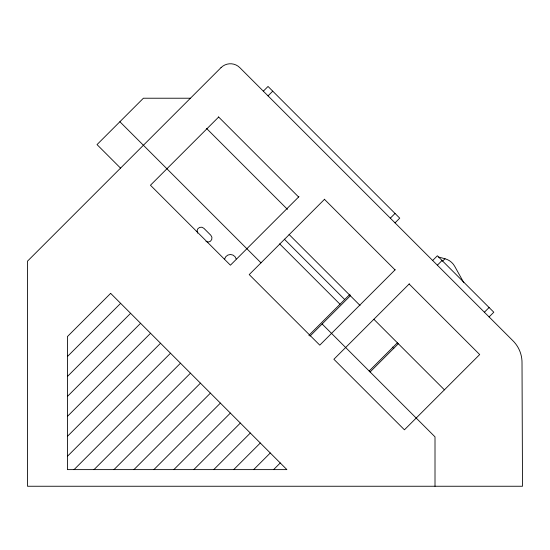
<?xml version="1.0" encoding="UTF-8"?>
<svg xmlns="http://www.w3.org/2000/svg" width="550" height="550" viewBox="0 0 550 550"><rect width="100%" height="100%" fill="white"/><g stroke="black" fill="none" stroke-linecap="round" stroke-linejoin="round"><path stroke-width="0.82" d="M218.653 117.033L150.453 185.233L230.409 265.189L299.014 196.591M263.333 91.169L268.036 86.46L399.733 218.157L395.031 222.86M268.036 95.872L272.745 91.169M67.409 356.544L120.622 303.332M67.409 376.496L130.597 313.308M67.409 396.454L140.573 323.283M67.409 416.405L150.556 333.259M67.409 436.363L160.531 343.241M67.409 456.314L170.507 353.217M324.644 199.176L249.226 274.594L319.777 345.146L395.196 269.727M74.058 469.618L180.482 363.192M94.016 469.618L190.465 373.168M113.967 469.618L200.441 383.151M133.925 469.618L210.416 393.126M390.328 218.157L395.031 213.455M153.876 469.618L220.392 403.102M173.834 469.618L230.374 413.078M308.873 335.356L349.993 294.236M310.035 336.077L350.501 295.611M193.786 469.618L240.35 423.06M213.744 469.618L250.326 433.036M409.303 283.841L333.884 359.26L404.436 429.804L479.689 354.551L409.138 284.006M432.658 260.487L437.36 255.784L493.797 312.221L489.094 316.924M437.36 265.189L442.062 260.487M233.695 469.618L260.301 443.011M253.653 469.618L270.284 452.987M369.16 371.016L397.533 342.643M370.102 371.958L398.406 343.647M273.604 469.618L280.259 462.969M484.392 312.221L489.094 307.519M442.578 261.113L445.046 258.768A15.689 15.689 0 0 1 454.699 266.303L463.808 282.693M190.431 98.223L143.399 98.223L97.027 144.595L120.539 168.114M438.618 257.043L445.046 258.768M324.479 199.341L395.031 269.892M218.515 116.896L298.609 196.989M206.566 128.466L287.471 209.364M289.053 234.465L360.044 305.456M373.862 319.275L444.434 389.847M284.357 239.181L344.706 299.523M392.267 347.084L393.807 348.624M279.654 243.884L340.003 304.226M119.886 121.736L260.982 262.838M322.128 323.984L435.009 436.865L435.009 486.248M205.996 241.526A3.987 3.987 0 0 0 210.815 235.249L203.878 228.312A3.987 3.987 0 0 0 197.601 233.124M224.627 258.94A5.988 5.988 0 0 1 236.197 258.94M221.004 67.65L27.5 261.154L27.5 486.248L522.5 486.248L522.019 363.151A30.731 30.731 0 0 0 512.614 340.443L239.821 67.65A13.303 13.303 0 0 0 221.004 67.65M110.646 293.349L67.409 336.586L67.409 469.618L286.907 469.618L110.646 293.349"/></g></svg>
